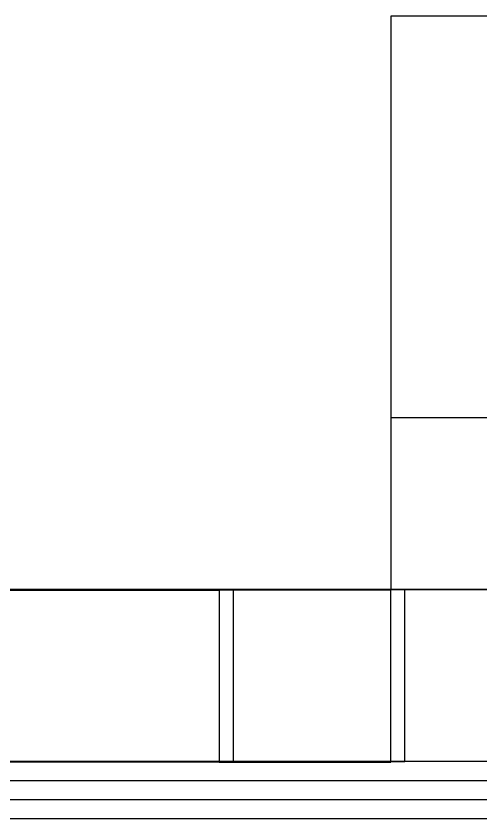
# Model space of a CAD drawing. Extents: x 539033 to 804858, y 468425 to 1263560.
# Drawn here: x 749046 to 750669, y 483939 to 486739 of the extents above; entities that cross this region are included whole.
import ezdxf

# ---------------------------------------------------------------- set-up
doc = ezdxf.new("R2010")
doc.units = 0
doc.header["$LTSCALE"] = 1000
doc.header["$MEASUREMENT"] = 0
doc.linetypes.add('DASHED2', pattern=[0.375, 0.25, -0.125])
doc.layers.get('0').update_dxf_attribs({"linetype": 'CONTINUOUS'})
for name, color, linetype in [('COLUMN', 9, 'CONTINUOUS'), ('WINDOW', 4, 'CONTINUOUS'), ('柱子', 7, 'CONTINUOUS')]:
    doc.layers.add(name, color=color, linetype=linetype)

# ---------------------------------------------------------------- blocks, each defined once
blk = doc.blocks.new('_FZHK')
blk.add_lwpolyline([(-0.5, -0.5), (0.5, -0.5), (0.5, 0.5), (-0.5, 0.5)], close=True)

msp = doc.modelspace()

# ---------------------------------------------------------------- linework, layer by layer
at = {"lineweight": 25, "ltscale": 100}
for p, q in [((750355.3, 485339.3), (752355.3, 485339.3)), ((770264.8, 484739.3), (690964.7, 484739.3))]:
    msp.add_line(p, q, dxfattribs=at)
msp.add_lwpolyline([(750355.3, 484739.3), (752355.3, 484739.3), (752355.3, 486739.3), (750355.3, 486739.3)], close=True, dxfattribs=at)
at = {"color": 4, "linetype": 'DASHED2', "lineweight": 25, "ltscale": 100}
msp.add_lwpolyline([(738601, 484737.7), (749755.3, 484737), (749755.3, 484137.7), (738601, 484137.7)], close=True, dxfattribs=at)
at = {"layer": 'WINDOW'}
for p, q in [((769803.9, 484139.3), (737803.9, 484139.3)), ((769803.9, 484072.7), (737803.9, 484072.7)), ((769803.9, 484006), (737803.9, 484006)), ((769803.9, 483939.3), (737803.9, 483939.3))]:
    msp.add_line(p, q, dxfattribs=at)

# ---------------------------------------------------------------- block references
at = {"layer": 'COLUMN', "lineweight": 25, "xscale": 600, "yscale": 600, "zscale": 600}
msp.add_blockref('_FZHK', (750055.3, 484437), dxfattribs=at)
at = {"layer": 'COLUMN', "xscale": 600, "yscale": 600, "zscale": 600}
msp.add_blockref('_FZHK', (750103.9, 484439.3), dxfattribs=at)
msp.add_blockref('_FZHK', (750103.9, 484439.3), dxfattribs=at)
msp.add_blockref('_FZHK', (750103.9, 484439.3), dxfattribs=at)
at = {"layer": '柱子', "xscale": 600, "yscale": 600, "zscale": 600}
msp.add_blockref('_FZHK', (750103.9, 484439.3), dxfattribs=at)
msp.add_blockref('_FZHK', (750103.9, 484439.3), dxfattribs=at)
msp.add_blockref('_FZHK', (750103.9, 484439.3), dxfattribs=at)
msp.add_blockref('_FZHK', (750103.9, 484439.3), dxfattribs=at)

doc.saveas('drawing.dxf')
